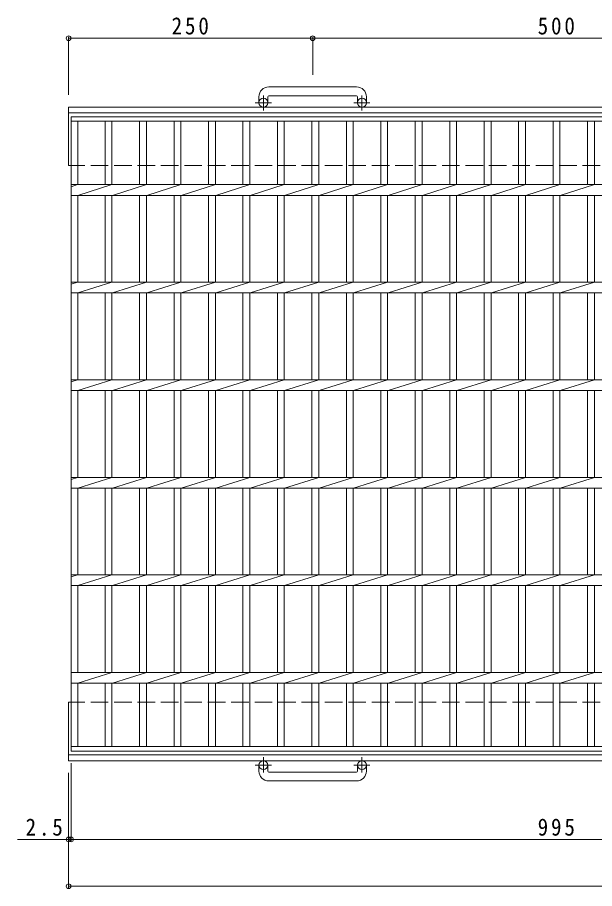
# Model space of a CAD drawing. Units: millimetres, scale not verified. Extents: x -956 to 985, y -824 to 775.
# Drawn here: x -956 to -365, y -248 to 645 of the extents above; entities that cross this region are included whole.
import ezdxf

# ---------------------------------------------------------------- set-up
doc = ezdxf.new("R2010")
doc.units = ezdxf.units.MM
doc.header["$LTSCALE"] = 6
doc.header["$PDMODE"] = 32
doc.header["$PDSIZE"] = 4.8
doc.linetypes.add('CHAIN1', pattern=[8, 5, -1, 1, -1])
doc.linetypes.add('DASHED3', pattern=[4, 3, -1])
for name, color, linetype, lineweight in [('B-1_ピット', 2, 'Continuous', 9), ('B-2_蓋', 3, 'Continuous', 9), ('B-4_寸法', 7, 'Continuous', 9)]:
    doc.layers.add(name, color=color, linetype=linetype, lineweight=lineweight)
doc.styles.add('ＭＳ ゴシック', font='')
doc.styles.get('ＭＳ ゴシック').set_extended_font_data('MS Gothic')

msp = doc.modelspace()

# ---------------------------------------------------------------- linework, layer by layer
at = {"layer": 'B-1_ピット'}
for p, q in [((-608.559, 573.732), (-698.559, 573.732)), ((-708.559, 563.732), (-708.559, 557.633)), ((-699.559, 563.732), (-699.559, 557.633)), ((-698.559, 564.732), (-608.559, 564.732)), ((-607.559, 563.732), (-607.559, 557.633)), ((-598.559, 563.732), (-598.559, 557.633)), ((-903.559, 493.133), (-903.559, 553.132)), ((241.036, 553.132), (-903.559, 553.132)), ((241.036, 547.132), (-903.559, 547.132)), ((-903.559, -56.868), (-903.559, -116.868)), ((241.036, -110.868), (-903.559, -110.868)), ((241.036, -116.868), (-903.559, -116.868)), ((-708.559, -127.468), (-708.559, -121.368)), ((-699.559, -127.468), (-699.559, -121.368)), ((-607.559, -127.468), (-607.559, -121.368)), ((-598.559, -127.468), (-598.559, -121.368)), ((-698.559, -128.468), (-608.559, -128.468)), ((-608.559, -137.468), (-698.559, -137.468))]:
    msp.add_line(p, q, dxfattribs=at)
at = {"layer": 'B-1_ピット', "linetype": 'CHAIN1'}
for p, q in [((-704.059, 549.525), (-704.059, 565.123)), ((-603.058, 549.525), (-603.058, 565.123)), ((-695.896, 557.633), (-712.303, 557.633)), ((-594.896, 557.633), (-611.303, 557.633)), ((-704.059, -113.261), (-704.059, -128.858)), ((-603.058, -113.261), (-603.058, -128.858)), ((-695.896, -121.368), (-712.303, -121.368)), ((-594.896, -121.368), (-611.303, -121.368))]:
    msp.add_line(p, q, dxfattribs=at)
at = {"layer": 'B-1_ピット', "linetype": 'DASHED3'}
for p, q in [((241.036, 493.133), (-903.559, 493.133)), ((241.036, -56.868), (-903.559, -56.868))]:
    msp.add_line(p, q, dxfattribs=at)
at = {"layer": 'B-1_ピット'}
for centre in [(-704.059, 557.633), (-603.059, 557.633), (-704.059, -121.368), (-603.059, -121.368)]:
    msp.add_circle(centre, 4.5, dxfattribs=at)
for centre, radius, start, end in [((-698.559, 563.732), 10, 90, 180), ((-608.559, 563.732), 10, 0, 90), ((-698.559, 563.732), 1, 90, 180), ((-608.559, 563.732), 1, 0, 90), ((-698.559, -127.468), 10, 180, 270), ((-698.559, -127.468), 1, 180, 270), ((-608.559, -127.468), 10, 270, 0), ((-608.559, -127.468), 1, 270, 0)]:
    msp.add_arc(centre, radius, start, end, dxfattribs=at)
at = {"layer": 'B-2_蓋'}
for p, q in [((-901.059, 543.132), (93.942, 543.132)), ((-901.059, -106.868), (-901.059, 543.132)), ((-901.059, 538.632), (93.942, 538.632)), ((-894.058, 473.633), (-894.058, 538.632)), ((-866.159, 538.632), (-866.159, 473.633)), ((-859.158, 538.632), (-859.158, 473.633)), ((-830.858, 538.632), (-830.858, 473.633)), ((-823.858, 538.632), (-823.858, 473.633)), ((-795.558, 538.632), (-795.558, 473.633)), ((-788.558, 538.632), (-788.558, 473.633)), ((-760.258, 538.632), (-760.258, 473.633)), ((-753.259, 538.632), (-753.259, 473.633)), ((-724.959, 538.632), (-724.959, 473.633)), ((-717.958, 538.632), (-717.958, 473.633)), ((-689.658, 538.632), (-689.658, 473.633)), ((-682.658, 538.632), (-682.658, 473.633)), ((-654.358, 538.632), (-654.358, 473.633)), ((-647.359, 538.632), (-647.359, 473.633)), ((-619.058, 538.632), (-619.058, 473.633)), ((-612.058, 538.632), (-612.058, 473.633)), ((-583.758, 538.632), (-583.758, 473.633)), ((-576.758, 538.632), (-576.758, 473.633)), ((-548.459, 538.632), (-548.459, 473.633)), ((-541.459, 538.632), (-541.459, 473.633)), ((-513.158, 538.632), (-513.158, 473.633)), ((-506.158, 538.632), (-506.158, 473.633)), ((-477.859, 538.632), (-477.859, 473.633)), ((-470.859, 538.632), (-470.859, 473.633)), ((-442.558, 538.632), (-442.558, 473.633)), ((-435.559, 538.632), (-435.559, 473.633)), ((-407.258, 538.632), (-407.258, 473.633)), ((-400.258, 538.632), (-400.258, 473.633)), ((-371.959, 538.632), (-371.959, 473.633)), ((-364.959, 538.632), (-364.959, 473.633)), ((-901.059, 473.633), (93.942, 473.633)), ((-901.059, 471.552), (-894.459, 473.633)), ((-894.058, 462.633), (-859.158, 473.633)), ((-858.758, 462.633), (-823.859, 473.633)), ((-823.459, 462.633), (-788.559, 473.633)), ((-788.158, 462.633), (-753.259, 473.633)), ((-752.859, 462.633), (-717.959, 473.633)), ((-717.559, 462.633), (-682.659, 473.633)), ((-682.258, 462.633), (-647.359, 473.633)), ((-646.959, 462.633), (-612.059, 473.633)), ((-611.659, 462.633), (-576.759, 473.633)), ((-576.358, 462.633), (-541.459, 473.633)), ((-541.059, 462.633), (-506.159, 473.633)), ((-505.759, 462.633), (-470.859, 473.633)), ((-470.458, 462.633), (-435.559, 473.633)), ((-435.159, 462.633), (-400.259, 473.633)), ((-399.858, 462.633), (-364.959, 473.633)), ((-901.059, 462.633), (93.942, 462.633)), ((-894.058, 373.633), (-894.058, 462.633)), ((-866.159, 462.633), (-866.159, 373.633)), ((-859.158, 462.633), (-859.158, 373.633)), ((-830.858, 462.633), (-830.858, 373.633)), ((-823.858, 462.633), (-823.858, 373.633)), ((-795.558, 462.633), (-795.558, 373.633)), ((-788.558, 462.633), (-788.558, 373.633)), ((-760.258, 462.633), (-760.258, 373.633)), ((-753.259, 462.633), (-753.259, 373.633)), ((-724.959, 462.633), (-724.959, 373.633)), ((-717.958, 462.633), (-717.958, 373.633)), ((-689.658, 462.633), (-689.658, 373.633)), ((-682.658, 462.633), (-682.658, 373.633)), ((-654.358, 462.633), (-654.358, 373.633)), ((-647.359, 462.633), (-647.359, 373.633)), ((-619.058, 462.633), (-619.058, 373.633)), ((-612.058, 462.633), (-612.058, 373.633)), ((-583.758, 462.633), (-583.758, 373.633)), ((-576.758, 462.633), (-576.758, 373.633)), ((-548.459, 462.633), (-548.459, 373.633)), ((-541.459, 462.633), (-541.459, 373.633)), ((-513.158, 462.633), (-513.158, 373.633)), ((-506.158, 462.633), (-506.158, 373.633)), ((-477.859, 462.633), (-477.859, 373.633)), ((-470.859, 462.633), (-470.859, 373.633)), ((-442.558, 462.633), (-442.558, 373.633)), ((-435.559, 462.633), (-435.559, 373.633)), ((-407.258, 462.633), (-407.258, 373.633)), ((-400.258, 462.633), (-400.258, 373.633)), ((-371.959, 462.633), (-371.959, 373.633)), ((-364.959, 462.633), (-364.959, 373.633)), ((-901.059, 373.633), (93.942, 373.633)), ((-901.059, 371.552), (-894.459, 373.633)), ((-894.058, 362.633), (-859.158, 373.633)), ((-858.758, 362.633), (-823.859, 373.633)), ((-823.459, 362.633), (-788.559, 373.633)), ((-788.158, 362.633), (-753.259, 373.633)), ((-752.859, 362.633), (-717.959, 373.633)), ((-717.559, 362.633), (-682.659, 373.633)), ((-682.258, 362.633), (-647.359, 373.633)), ((-646.959, 362.633), (-612.059, 373.633)), ((-611.659, 362.633), (-576.759, 373.633)), ((-576.358, 362.633), (-541.459, 373.633)), ((-541.059, 362.633), (-506.159, 373.633)), ((-505.759, 362.633), (-470.859, 373.633)), ((-470.458, 362.633), (-435.559, 373.633)), ((-435.159, 362.633), (-400.259, 373.633)), ((-399.858, 362.633), (-364.959, 373.633)), ((-901.059, 362.633), (93.942, 362.633)), ((-894.058, 273.632), (-894.058, 362.633)), ((-866.159, 362.633), (-866.159, 273.632)), ((-859.158, 362.633), (-859.158, 273.632)), ((-830.858, 362.633), (-830.858, 273.632)), ((-823.858, 362.633), (-823.858, 273.632)), ((-795.558, 362.633), (-795.558, 273.632)), ((-788.558, 362.633), (-788.558, 273.632)), ((-760.258, 362.633), (-760.258, 273.632)), ((-753.259, 362.633), (-753.259, 273.632)), ((-724.959, 362.633), (-724.959, 273.632)), ((-717.958, 362.633), (-717.958, 273.632)), ((-689.658, 362.633), (-689.658, 273.632)), ((-682.658, 362.633), (-682.658, 273.632)), ((-654.358, 362.633), (-654.358, 273.632)), ((-647.359, 362.633), (-647.359, 273.632)), ((-619.058, 362.633), (-619.058, 273.632)), ((-612.058, 362.633), (-612.058, 273.632)), ((-583.758, 362.633), (-583.758, 273.632)), ((-576.758, 362.633), (-576.758, 273.632)), ((-548.459, 362.633), (-548.459, 273.632)), ((-541.459, 362.633), (-541.459, 273.632)), ((-513.158, 362.633), (-513.158, 273.632)), ((-506.158, 362.633), (-506.158, 273.632)), ((-477.859, 362.633), (-477.859, 273.632)), ((-470.859, 362.633), (-470.859, 273.632)), ((-442.558, 362.633), (-442.558, 273.632)), ((-435.559, 362.633), (-435.559, 273.632)), ((-407.258, 362.633), (-407.258, 273.632)), ((-400.258, 362.633), (-400.258, 273.632)), ((-371.959, 362.633), (-371.959, 273.632)), ((-364.959, 362.633), (-364.959, 273.632)), ((-901.059, 273.632), (93.942, 273.632)), ((-901.059, 271.552), (-894.459, 273.632)), ((-894.058, 262.633), (-859.158, 273.632)), ((-858.758, 262.633), (-823.859, 273.632)), ((-823.459, 262.633), (-788.559, 273.632)), ((-788.158, 262.633), (-753.259, 273.632)), ((-752.859, 262.633), (-717.959, 273.632)), ((-717.559, 262.633), (-682.659, 273.632)), ((-682.258, 262.633), (-647.359, 273.632)), ((-646.959, 262.633), (-612.059, 273.632)), ((-611.659, 262.633), (-576.759, 273.632)), ((-576.358, 262.633), (-541.459, 273.632)), ((-541.059, 262.633), (-506.159, 273.632)), ((-505.759, 262.633), (-470.859, 273.632)), ((-470.458, 262.633), (-435.559, 273.632)), ((-435.159, 262.633), (-400.259, 273.632)), ((-399.858, 262.633), (-364.959, 273.632)), ((-901.059, 262.632), (93.942, 262.632)), ((-894.058, 173.632), (-894.058, 262.632)), ((-866.159, 262.632), (-866.159, 173.632)), ((-859.158, 262.632), (-859.158, 173.632)), ((-830.858, 262.632), (-830.858, 173.632)), ((-823.858, 262.632), (-823.858, 173.632)), ((-795.558, 262.632), (-795.558, 173.632)), ((-788.558, 262.632), (-788.558, 173.632)), ((-760.258, 262.632), (-760.258, 173.632)), ((-753.259, 262.632), (-753.259, 173.632)), ((-724.959, 262.632), (-724.959, 173.632)), ((-717.958, 262.632), (-717.958, 173.632)), ((-689.658, 262.632), (-689.658, 173.632)), ((-682.658, 262.632), (-682.658, 173.632)), ((-654.358, 262.632), (-654.358, 173.632)), ((-647.359, 262.632), (-647.359, 173.632)), ((-619.058, 262.632), (-619.058, 173.632)), ((-612.058, 262.632), (-612.058, 173.632)), ((-583.758, 262.632), (-583.758, 173.632)), ((-576.758, 262.632), (-576.758, 173.632)), ((-548.459, 262.632), (-548.459, 173.632)), ((-541.459, 262.632), (-541.459, 173.632)), ((-513.158, 262.632), (-513.158, 173.632)), ((-506.158, 262.632), (-506.158, 173.632)), ((-477.859, 262.632), (-477.859, 173.632)), ((-470.859, 262.632), (-470.859, 173.632)), ((-442.558, 262.632), (-442.558, 173.632)), ((-435.559, 262.632), (-435.559, 173.632)), ((-407.258, 262.632), (-407.258, 173.632)), ((-400.258, 262.632), (-400.258, 173.632)), ((-371.959, 262.632), (-371.959, 173.632)), ((-364.959, 262.632), (-364.959, 173.632)), ((-901.059, 171.552), (-894.459, 173.633)), ((-901.059, 173.632), (93.942, 173.632)), ((-894.058, 162.632), (-859.158, 173.633)), ((-858.758, 162.632), (-823.859, 173.633)), ((-823.459, 162.632), (-788.559, 173.633)), ((-788.158, 162.632), (-753.259, 173.633)), ((-752.859, 162.632), (-717.959, 173.633)), ((-717.559, 162.632), (-682.659, 173.633)), ((-682.258, 162.632), (-647.359, 173.633)), ((-646.959, 162.632), (-612.059, 173.633)), ((-611.659, 162.632), (-576.759, 173.633)), ((-576.358, 162.632), (-541.459, 173.633)), ((-541.059, 162.632), (-506.159, 173.633)), ((-505.759, 162.632), (-470.859, 173.633)), ((-470.458, 162.632), (-435.559, 173.633)), ((-435.159, 162.632), (-400.259, 173.633)), ((-399.858, 162.632), (-364.959, 173.633)), ((-901.059, 162.632), (93.942, 162.632)), ((-894.058, 73.632), (-894.058, 162.632)), ((-866.159, 162.632), (-866.159, 73.632)), ((-859.158, 162.632), (-859.158, 73.632)), ((-830.858, 162.632), (-830.858, 73.632)), ((-823.858, 162.632), (-823.858, 73.632)), ((-795.558, 162.632), (-795.558, 73.632)), ((-788.558, 162.632), (-788.558, 73.632)), ((-760.258, 162.632), (-760.258, 73.632)), ((-753.259, 162.632), (-753.259, 73.632)), ((-724.959, 162.632), (-724.959, 73.632)), ((-717.958, 162.632), (-717.958, 73.632)), ((-689.658, 162.632), (-689.658, 73.632)), ((-682.658, 162.632), (-682.658, 73.632)), ((-654.358, 162.632), (-654.358, 73.632)), ((-647.359, 162.632), (-647.359, 73.632)), ((-619.058, 162.632), (-619.058, 73.632)), ((-612.058, 162.632), (-612.058, 73.632)), ((-583.758, 162.632), (-583.758, 73.632)), ((-576.758, 162.632), (-576.758, 73.632)), ((-548.459, 162.632), (-548.459, 73.632)), ((-541.459, 162.632), (-541.459, 73.632)), ((-513.158, 162.632), (-513.158, 73.632)), ((-506.158, 162.632), (-506.158, 73.632)), ((-477.859, 162.632), (-477.859, 73.632)), ((-470.859, 162.632), (-470.859, 73.632)), ((-442.558, 162.632), (-442.558, 73.632)), ((-435.559, 162.632), (-435.559, 73.632)), ((-407.258, 162.632), (-407.258, 73.632)), ((-400.258, 162.632), (-400.258, 73.632)), ((-371.959, 162.632), (-371.959, 73.632)), ((-364.959, 162.632), (-364.959, 73.632)), ((-901.059, 71.552), (-894.459, 73.633)), ((-901.059, 73.632), (93.942, 73.632)), ((-894.058, 62.632), (-859.158, 73.633)), ((-858.758, 62.632), (-823.859, 73.633)), ((-823.459, 62.632), (-788.559, 73.633)), ((-788.158, 62.632), (-753.259, 73.633)), ((-752.859, 62.632), (-717.959, 73.633)), ((-717.559, 62.632), (-682.659, 73.633)), ((-682.258, 62.632), (-647.359, 73.633)), ((-646.959, 62.632), (-612.059, 73.633)), ((-611.659, 62.632), (-576.759, 73.633)), ((-576.358, 62.632), (-541.459, 73.633)), ((-541.059, 62.632), (-506.159, 73.633)), ((-505.759, 62.632), (-470.859, 73.633)), ((-470.458, 62.632), (-435.559, 73.633)), ((-435.159, 62.632), (-400.259, 73.633)), ((-399.858, 62.632), (-364.959, 73.633)), ((-901.059, 62.632), (93.942, 62.632)), ((-894.058, -26.368), (-894.058, 62.632)), ((-866.159, 62.632), (-866.159, -26.368)), ((-859.158, 62.632), (-859.158, -26.368)), ((-830.858, 62.632), (-830.858, -26.368)), ((-823.858, 62.632), (-823.858, -26.368)), ((-795.558, 62.632), (-795.558, -26.368)), ((-788.558, 62.632), (-788.558, -26.368)), ((-760.258, 62.632), (-760.258, -26.368)), ((-753.259, 62.632), (-753.259, -26.368)), ((-724.959, 62.632), (-724.959, -26.368)), ((-717.958, 62.632), (-717.958, -26.368)), ((-689.658, 62.632), (-689.658, -26.368)), ((-682.658, 62.632), (-682.658, -26.368)), ((-654.358, 62.632), (-654.358, -26.368)), ((-647.359, 62.632), (-647.359, -26.368)), ((-619.058, 62.632), (-619.058, -26.368)), ((-612.058, 62.632), (-612.058, -26.368)), ((-583.758, 62.632), (-583.758, -26.368)), ((-576.758, 62.632), (-576.758, -26.368)), ((-548.459, 62.632), (-548.459, -26.368)), ((-541.459, 62.632), (-541.459, -26.368)), ((-513.158, 62.632), (-513.158, -26.368)), ((-506.158, 62.632), (-506.158, -26.368)), ((-477.859, 62.632), (-477.859, -26.368)), ((-470.859, 62.632), (-470.859, -26.368)), ((-442.558, 62.632), (-442.558, -26.368)), ((-435.559, 62.632), (-435.559, -26.368)), ((-407.258, 62.632), (-407.258, -26.368)), ((-400.258, 62.632), (-400.258, -26.368)), ((-371.959, 62.632), (-371.959, -26.368)), ((-364.959, 62.632), (-364.959, -26.368)), ((-901.059, -26.367), (93.942, -26.367)), ((-894.058, -37.367), (-859.158, -26.367)), ((-858.758, -37.367), (-823.859, -26.367)), ((-823.459, -37.367), (-788.559, -26.367)), ((-788.158, -37.367), (-753.259, -26.367)), ((-752.859, -37.367), (-717.959, -26.367)), ((-717.559, -37.367), (-682.659, -26.367)), ((-682.258, -37.367), (-647.359, -26.367)), ((-646.959, -37.367), (-612.059, -26.367)), ((-611.659, -37.367), (-576.759, -26.367)), ((-576.358, -37.367), (-541.459, -26.367)), ((-541.059, -37.367), (-506.159, -26.367)), ((-505.759, -37.367), (-470.859, -26.367)), ((-470.458, -37.367), (-435.559, -26.367)), ((-435.159, -37.367), (-400.259, -26.367)), ((-399.858, -37.367), (-364.959, -26.367)), ((-901.059, -37.367), (93.942, -37.367)), ((-894.058, -102.368), (-894.058, -37.367)), ((-866.159, -37.367), (-866.159, -102.368)), ((-859.158, -37.367), (-859.158, -102.368)), ((-830.858, -37.367), (-830.858, -102.368)), ((-823.858, -37.367), (-823.858, -102.368)), ((-795.558, -37.367), (-795.558, -102.368)), ((-788.558, -37.367), (-788.558, -102.368)), ((-760.258, -37.367), (-760.258, -102.368)), ((-753.259, -37.367), (-753.259, -102.368)), ((-724.959, -37.367), (-724.959, -102.368)), ((-717.958, -37.367), (-717.958, -102.368)), ((-689.658, -37.367), (-689.658, -102.368)), ((-682.658, -37.367), (-682.658, -102.368)), ((-654.358, -37.367), (-654.358, -102.368)), ((-647.359, -37.367), (-647.359, -102.368)), ((-619.058, -37.367), (-619.058, -102.368)), ((-612.058, -37.367), (-612.058, -102.368)), ((-583.758, -37.367), (-583.758, -102.368)), ((-576.758, -37.367), (-576.758, -102.368)), ((-548.459, -37.367), (-548.459, -102.368)), ((-541.459, -37.367), (-541.459, -102.368)), ((-513.158, -37.367), (-513.158, -102.368)), ((-506.158, -37.367), (-506.158, -102.368)), ((-477.859, -37.367), (-477.859, -102.368)), ((-470.859, -37.367), (-470.859, -102.368)), ((-442.558, -37.367), (-442.558, -102.368)), ((-435.559, -37.367), (-435.559, -102.368)), ((-407.258, -37.367), (-407.258, -102.368)), ((-400.258, -37.367), (-400.258, -102.368)), ((-371.959, -37.367), (-371.959, -102.368)), ((-364.959, -37.367), (-364.959, -102.368)), ((93.942, -102.368), (-901.059, -102.368)), ((93.942, -106.868), (-901.059, -106.868))]:
    msp.add_line(p, q, dxfattribs=at)
at = {"layer": 'B-4_寸法'}
for p, q in [((-903.559, 565.632), (-903.559, 625.232)), ((-653.559, 586.232), (-653.559, 625.232)), ((-903.559, 623.732), (241.036, 623.732)), ((-901.059, -119.368), (-901.059, -198.968)), ((-903.559, -129.368), (-903.559, -246.968)), ((-956.025, -197.468), (242.984, -197.468)), ((-903.559, -245.468), (242.984, -245.468))]:
    msp.add_line(p, q, dxfattribs=at)
for p in [(-903.559, 623.732), (-653.559, 623.732), (-903.559, -197.468), (-901.059, -197.468), (-903.559, -245.468)]:
    msp.add_point(p, dxfattribs=at)

# ---------------------------------------------------------------- texts
at = {"layer": 'B-4_寸法', "color": 2, "char_height": 17.6, "attachment_point": 7, "style": 'ＭＳ ゴシック'}
for s, insert in [('\\T1.27;\\W0.9;250', (-798.059, 627.332)), ('\\T1.27;\\W0.9;500', (-423.059, 627.332)), ('\\T1.27;\\W0.9;2.5', (-947.682, -193.868)), ('\\T1.27;\\W0.9;995', (-423.059, -193.868))]:
    msp.add_mtext(s, dxfattribs=dict(at, insert=insert))

doc.saveas('drawing.dxf')
